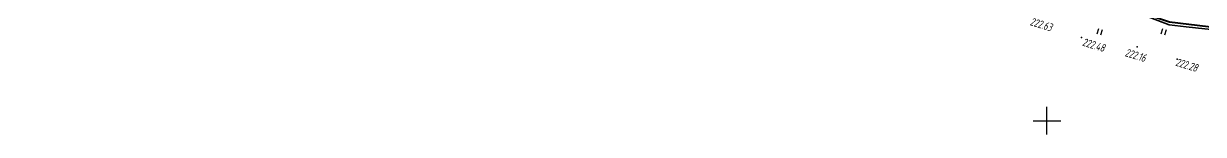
# Model space of a CAD drawing. Header units: millimetres. Extents: x -1799 to 6962, y -1020 to 4121.
# Drawn here: x -853 to -337, y 3273 to 3321 of the extents above; entities that cross this region are included whole.
import ezdxf

# ---------------------------------------------------------------- set-up
doc = ezdxf.new("R2010")
doc.units = ezdxf.units.MM
doc.linetypes.add('CONTI', pattern=[0])
doc.layers.add('10', color=1, linetype='Continuous', lineweight=35)
for name, color, linetype in [('_Ростелеком', 6, 'Continuous'), ('PI_OTDEFAULT', 172, 'CONTI'), ('PI_TTDEFAULT', 5, 'CONTI'), ('SETKR', 2, 'CONTI'), ('ZAPSKDEFAULT', 7, 'CONTI')]:
    doc.layers.add(name, color=color, linetype=linetype)
doc.styles.add('eskd', font='spds.shx', dxfattribs={"width": 1.2, "oblique": 15})
doc.styles.add('STYLE1', font='romand.shx', dxfattribs={"width": 0.9})
doc.linetypes.add('кабель_связи_проект.', pattern='A,10,-1,["/",STYLE1,S=3,R=0,X=0,Y=-1.5],-4.1', length=15.1)

# ---------------------------------------------------------------- blocks, each defined once
blk = doc.blocks.new('BL_333')
at = {"color": 0}
for p, q in [((0, -6), (0, 6)), ((-6, 0), (6, 0))]:
    blk.add_line(p, q, dxfattribs=at)
blk = doc.blocks.new('BL_2011')
at = {"color": 0}
for p, q in [((0, 0), (0, 2.4)), ((1.6, 0), (1.6, 2.4))]:
    blk.add_line(p, q, dxfattribs=at)

msp = doc.modelspace()

# ---------------------------------------------------------------- linework, layer by layer
at = {"layer": '10'}
msp.add_lwpolyline([(-292.89, 3314.1), (-344.73, 3319.75), (-352.27, 3320.57), (-411.16, 3343.13), (-413.7, 3334.31), (-420.22, 3338.42), (-418.42, 3343.83), (-451.84, 3361.68), (-499.73, 3391.9), (-538.68, 3423.59), (-636.51, 3515.24), (-636.51, 3515.24), (-707.13, 3591.21), (-744.22, 3631.3), (-771.11, 3652.85), (-773.65, 3647.18), (-777.24, 3649.83)], dxfattribs=at)
at = {"layer": '_Ростелеком', "linetype": 'кабель_связи_проект.', "lineweight": 40, "ltscale": 0.25}
msp.add_lwpolyline([(-948.53, 3678.47), (-823.71, 3672.23), (-802.84, 3667.69), (-774.39, 3654.57), (-771.11, 3652.85), (-744.06, 3631.7), (-653.91, 3534.93), (-613.14, 3493.64), (-571.17, 3454.3), (-538.37, 3423.84), (-499.76, 3392.66), (-473.86, 3375.57), (-451.84, 3361.68), (-428.9, 3349.43), (-411.16, 3343.13), (-385.11, 3333.15), (-352.03, 3321.94), (-297.63, 3315.25)], dxfattribs=at)
at = {"layer": 'PI_TTDEFAULT', "color": 5}
for p in [(-390.55, 3315.07, 222.48), (-366.21, 3310.89, 222.16), (-348.75, 3305.52, 222.28)]:
    msp.add_point(p, dxfattribs=at)

# ---------------------------------------------------------------- block references
at = {"layer": 'SETKR', "color": 82}
msp.add_blockref('BL_333', (-405.65, 3278.64), dxfattribs=at)
at = {"layer": 'ZAPSKDEFAULT', "color": 7, "rotation": 342.9999999999999}
for p in [(-383.65, 3316.64), (-355.65, 3316.64)]:
    msp.add_blockref('BL_2011', p, dxfattribs=at)

# ---------------------------------------------------------------- texts
at = {"layer": 'PI_OTDEFAULT', "color": 172, "style": 'eskd', "oblique": 10, "width": 0.8}
for s, p in [('222.63', (-413.31, 3320.5)), ('222.48', (-390.46, 3311.54)), ('222.16', (-371.81, 3306.95)), ('222.28', (-349.68, 3302.77))]:
    msp.add_text(s, height=3.5, rotation=343, dxfattribs=at).set_placement(p)

doc.saveas('drawing.dxf')
